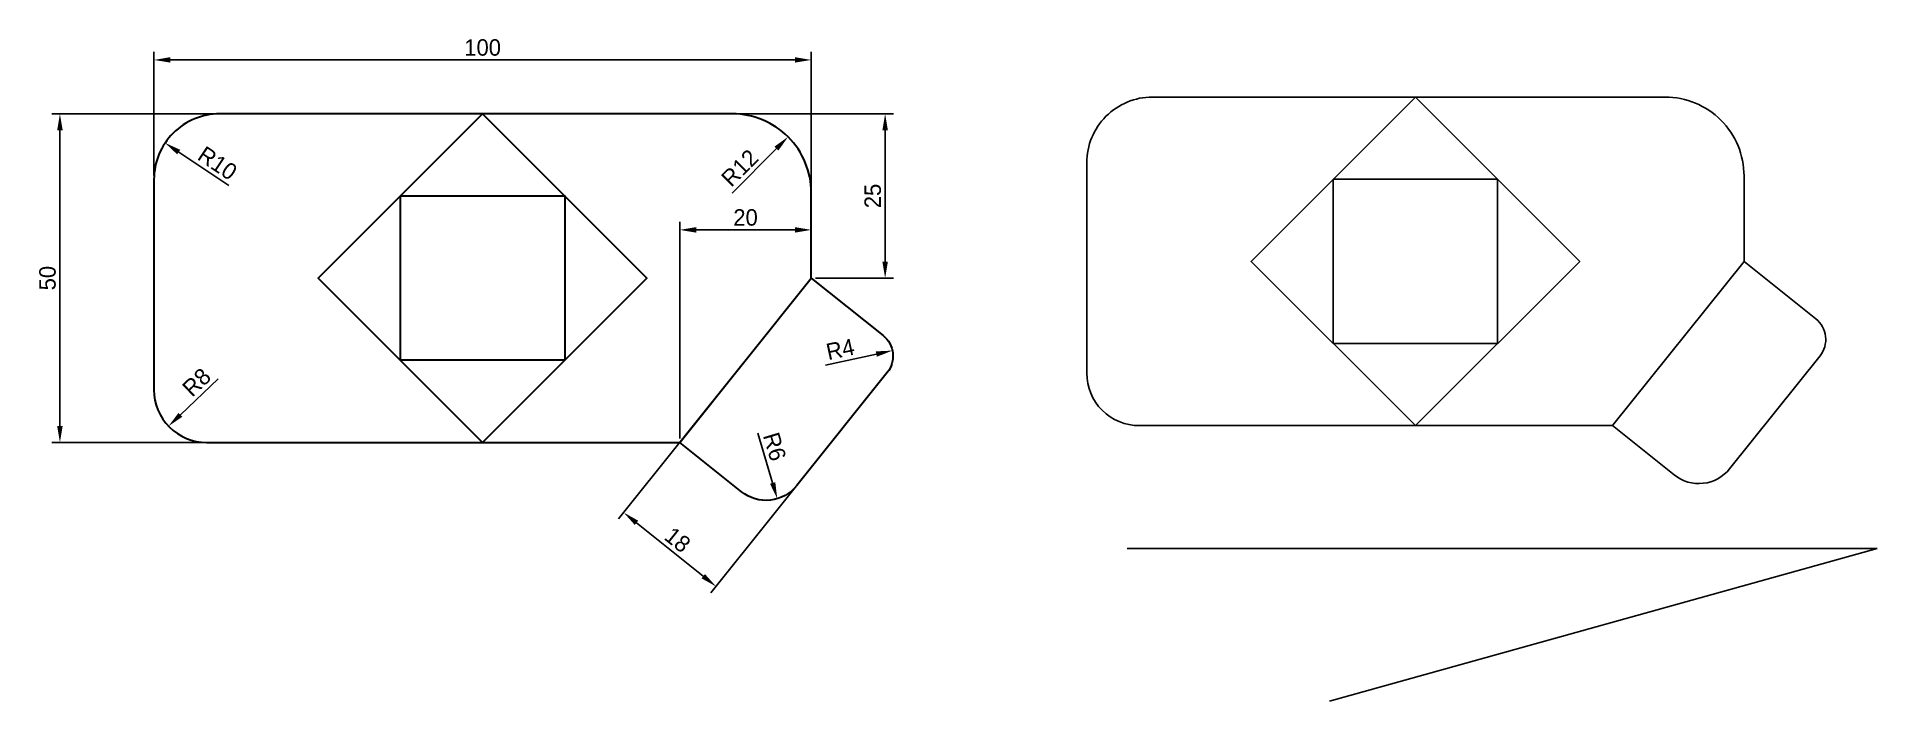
# Model space of a CAD drawing. Header units: millimetres. Extents: x -22 to 258, y 414 to 515.
import ezdxf

# ---------------------------------------------------------------- set-up
doc = ezdxf.new("R2010")
doc.units = ezdxf.units.MM
doc.dimstyles.new('ISO-25', dxfattribs={"dimtxt": 2.5, "dimasz": 2.5, "dimexe": 1.25, "dimexo": 0.625, "dimtad": 1, "dimdsep": 46, "dimtxsty": 'Standard', "dimcen": 2.5, "dimadec": 0, "dimazin": 0, "dimtfac": 1, "dimtmove": 0, "dimatfit": 3, "dimfxl": 1, "dimarcsym": 0})

# ---------------------------------------------------------------- blocks, each defined once
blk = doc.blocks.new('*D1')
at = {"color": 0, "lineweight": -2, "transparency": 16777216}
for p, q in [((75.95, 454.38), (75.95, 487.35)), ((95.95, 479.38), (95.95, 487.35)), ((78.45, 486.1), (93.45, 486.1))]:
    blk.add_line(p, q, dxfattribs=at)
at = {"color": 0, "transparency": 16777216}
for points in [[(78.45, 486.52), (78.45, 485.68), (75.95, 486.1)], [(93.45, 486.52), (93.45, 485.68), (95.95, 486.1)]]:
    blk.add_solid(points, dxfattribs=at)
at = {"layer": 'Defpoints', "color": 0, "transparency": 16777216}
for p in [(95.95, 486.1), (95.95, 478.76), (75.95, 453.76)]:
    blk.add_point(p, dxfattribs=at)
at = {"color": 0, "transparency": 16777216, "insert": (85.95, 487.98), "char_height": 2.5, "attachment_point": 5}
blk.add_mtext('20', dxfattribs=at)
blk = doc.blocks.new('*D2')
at = {"color": 0, "lineweight": -2, "transparency": 16777216}
blk.add_line((98.11, 465.53), (105.85, 467.2), dxfattribs=at)
at = {"color": 0, "transparency": 16777216}
blk.add_solid([(105.76, 467.61), (105.93, 466.8), (108.29, 467.73)], dxfattribs=at)
at = {"layer": 'Defpoints', "color": 0, "transparency": 16777216}
for p in [(108.29, 467.73), (104.38, 466.89)]:
    blk.add_point(p, dxfattribs=at)
at = {"color": 0, "transparency": 16777216, "insert": (100.36, 467.94), "char_height": 2.5, "attachment_point": 5, "rotation": 12.1687}
blk.add_mtext('R4', dxfattribs=at)
blk = doc.blocks.new('*D3')
at = {"color": 0, "lineweight": -2, "transparency": 16777216}
blk.add_line((87.8, 455.18), (90.07, 447.59), dxfattribs=at)
at = {"color": 0, "transparency": 16777216}
blk.add_solid([(90.47, 447.71), (89.67, 447.47), (90.78, 445.2)], dxfattribs=at)
at = {"layer": 'Defpoints', "color": 0, "transparency": 16777216}
for p in [(89.06, 450.94), (90.78, 445.2)]:
    blk.add_point(p, dxfattribs=at)
at = {"color": 0, "transparency": 16777216, "insert": (90.37, 453.12), "char_height": 2.5, "attachment_point": 5, "rotation": 286.6308}
blk.add_mtext('R6', dxfattribs=at)
blk = doc.blocks.new('*D4')
at = {"color": 0, "lineweight": -2, "transparency": 16777216}
for p, q in [((85.6, 465.83), (66.63, 442.11)), ((99.66, 454.58), (80.69, 430.87)), ((69.36, 441.53), (79.51, 433.4))]:
    blk.add_line(p, q, dxfattribs=at)
at = {"color": 0, "transparency": 16777216}
for points in [[(69.62, 441.85), (69.1, 441.2), (67.41, 443.09)], [(79.77, 433.73), (79.25, 433.08), (81.47, 431.84)]]:
    blk.add_solid(points, dxfattribs=at)
at = {"layer": 'Defpoints', "color": 0, "transparency": 16777216}
for p in [(85.99, 466.32), (100.05, 455.07), (81.47, 431.84)]:
    blk.add_point(p, dxfattribs=at)
at = {"color": 0, "transparency": 16777216, "insert": (75.61, 438.93), "char_height": 2.5, "attachment_point": 5, "rotation": 321.3402}
blk.add_mtext('18', dxfattribs=at)
blk = doc.blocks.new('*D5')
at = {"color": 0, "lineweight": -2, "transparency": 16777216}
for p, q in [((-4.05, 494.38), (-4.05, 513.21)), ((95.95, 492.38), (95.95, 513.21)), ((-1.55, 511.96), (93.45, 511.96))]:
    blk.add_line(p, q, dxfattribs=at)
at = {"color": 0, "transparency": 16777216}
for points in [[(-1.55, 512.38), (-1.55, 511.55), (-4.05, 511.96)], [(93.45, 512.38), (93.45, 511.55), (95.95, 511.96)]]:
    blk.add_solid(points, dxfattribs=at)
at = {"layer": 'Defpoints', "color": 0, "transparency": 16777216}
for p in [(95.95, 511.96), (-4.05, 493.76), (95.95, 491.76)]:
    blk.add_point(p, dxfattribs=at)
at = {"color": 0, "transparency": 16777216, "insert": (45.95, 513.84), "char_height": 2.5, "attachment_point": 5}
blk.add_mtext('100', dxfattribs=at)
blk = doc.blocks.new('*D6')
at = {"color": 0, "lineweight": -2, "transparency": 16777216}
for p, q in [((5.32, 503.76), (-19.61, 503.76)), ((-18.36, 456.26), (-18.36, 501.26)), ((3.32, 453.76), (-19.61, 453.76))]:
    blk.add_line(p, q, dxfattribs=at)
at = {"color": 0, "transparency": 16777216}
for points in [[(-18.78, 501.26), (-17.94, 501.26), (-18.36, 503.76)], [(-18.78, 456.26), (-17.94, 456.26), (-18.36, 453.76)]]:
    blk.add_solid(points, dxfattribs=at)
at = {"layer": 'Defpoints', "color": 0, "transparency": 16777216}
for p in [(-18.36, 503.76), (5.95, 503.76), (3.95, 453.76)]:
    blk.add_point(p, dxfattribs=at)
at = {"color": 0, "transparency": 16777216, "insert": (-20.24, 478.76), "char_height": 2.5, "attachment_point": 5, "rotation": 90}
blk.add_mtext('50', dxfattribs=at)
blk = doc.blocks.new('*D7')
at = {"color": 0, "lineweight": -2, "transparency": 16777216}
blk.add_line((5.69, 463.42), (-0.03, 457.96), dxfattribs=at)
at = {"color": 0, "transparency": 16777216}
blk.add_solid([(-0.32, 458.26), (0.25, 457.66), (-1.84, 456.23)], dxfattribs=at)
at = {"layer": 'Defpoints', "color": 0, "transparency": 16777216}
for p in [(3.95, 461.76), (-1.84, 456.23)]:
    blk.add_point(p, dxfattribs=at)
at = {"color": 0, "transparency": 16777216, "insert": (2.44, 462.91), "char_height": 2.5, "attachment_point": 5, "rotation": 43.6658}
blk.add_mtext('R8', dxfattribs=at)
blk = doc.blocks.new('*D8')
at = {"color": 0, "lineweight": -2, "transparency": 16777216}
blk.add_line((7.33, 492.83), (-0.28, 497.93), dxfattribs=at)
at = {"color": 0, "transparency": 16777216}
blk.add_solid([(-0.05, 498.28), (-0.52, 497.59), (-2.36, 499.33)], dxfattribs=at)
at = {"layer": 'Defpoints', "color": 0, "transparency": 16777216}
for p in [(-2.36, 499.33), (5.95, 493.76)]:
    blk.add_point(p, dxfattribs=at)
at = {"color": 0, "transparency": 16777216, "insert": (5.61, 496.24), "char_height": 2.5, "attachment_point": 5, "rotation": 326.1543}
blk.add_mtext('R10', dxfattribs=at)
blk = doc.blocks.new('*D9')
at = {"color": 0, "lineweight": -2, "transparency": 16777216}
blk.add_line((83.89, 491.7), (90.65, 498.48), dxfattribs=at)
at = {"color": 0, "transparency": 16777216}
blk.add_solid([(90.36, 498.78), (90.95, 498.19), (92.42, 500.25)], dxfattribs=at)
at = {"layer": 'Defpoints', "color": 0, "transparency": 16777216}
for p in [(92.42, 500.25), (83.95, 491.76)]:
    blk.add_point(p, dxfattribs=at)
at = {"color": 0, "transparency": 16777216, "insert": (85.06, 495.53), "char_height": 2.5, "attachment_point": 5, "rotation": 45.0791}
blk.add_mtext('R12', dxfattribs=at)
blk = doc.blocks.new('*D10')
at = {"color": 0, "lineweight": -2, "transparency": 16777216}
for p, q in [((84.57, 503.76), (108.44, 503.76)), ((107.19, 501.26), (107.19, 481.26)), ((96.57, 478.76), (108.44, 478.76))]:
    blk.add_line(p, q, dxfattribs=at)
at = {"color": 0, "transparency": 16777216}
for points in [[(106.77, 501.26), (107.6, 501.26), (107.19, 503.76)], [(106.77, 481.26), (107.6, 481.26), (107.19, 478.76)]]:
    blk.add_solid(points, dxfattribs=at)
at = {"layer": 'Defpoints', "color": 0, "transparency": 16777216}
for p in [(83.95, 503.76), (95.95, 478.76), (107.19, 478.76)]:
    blk.add_point(p, dxfattribs=at)
at = {"color": 0, "transparency": 16777216, "insert": (105.31, 491.26), "char_height": 2.5, "attachment_point": 5, "rotation": 90}
blk.add_mtext('25', dxfattribs=at)

msp = doc.modelspace()

# ---------------------------------------------------------------- linework, layer by layer
for p, q in [((237.859, 481.311), (217.859, 456.311)), ((143.996, 437.627), (258.116, 437.627)), ((174.797, 414.383), (258.116, 437.627))]:
    msp.add_line(p, q)
at = {"lineweight": 30}
msp.add_line((75.946, 453.756), (95.946, 478.756), dxfattribs=at)
for points in [[(147.859, 506.311), (225.859, 506.311, -0.4142136), (237.859, 494.311), (237.859, 481.311), (217.859, 456.311), (145.859, 456.311, -0.4142136), (137.859, 464.311), (137.859, 496.311, -0.4142136)], [(217.859, 456.311), (237.859, 481.311), (248.791, 472.565, -0.4142136), (249.416, 466.943), (235.663, 449.752, -0.4142136), (227.229, 448.815)]]:
    msp.add_lwpolyline(points, format="xyb", close=True)
for points in [[(187.859, 506.311), (162.859, 481.311), (187.859, 456.311), (212.859, 481.311)], [(175.359, 493.811), (200.359, 493.811), (200.359, 468.811), (175.359, 468.811)], [(217.859, 456.311), (217.859, 456.311), (217.859, 456.311), (217.859, 456.311)]]:
    msp.add_lwpolyline(points, close=True)
msp.add_lwpolyline([(95.946, 478.756), (95.946, 491.756, 0.4142136), (83.946, 503.756), (5.946, 503.756, 0.4142136), (-4.054, 493.756), (-4.054, 461.756, 0.4142136), (3.946, 453.756), (75.946, 453.756)], format="xyb", dxfattribs=at)
at = {"color": 6, "lineweight": 30}
msp.add_lwpolyline([(45.946, 503.756), (20.946, 478.756), (45.946, 453.756), (70.946, 478.756)], close=True, dxfattribs=at)
at = {"lineweight": 30}
msp.add_lwpolyline([(33.446, 491.256), (58.446, 491.256), (58.446, 466.256), (33.446, 466.256)], close=True, dxfattribs=at)
at = {"color": 3, "lineweight": 30}
msp.add_lwpolyline([(75.946, 453.756), (95.946, 478.756), (106.878, 470.01, -0.4142136), (107.503, 464.388), (93.75, 447.197, -0.4142136), (85.316, 446.26)], format="xyb", close=True, dxfattribs=at)

# ---------------------------------------------------------------- dimensions: what is measured, and where the dimension line sits
at = {"color": 4}
for base, p1, p2, picture, middle in [((95.946, 511.964), (-4.054, 493.756), (95.946, 491.756), '*D5', (45.946, 513.839)), ((95.946, 486.1), (75.946, 453.756), (95.946, 478.756), '*D1', (85.946, 487.975))]:
    dim = msp.add_linear_dim(base=base, p1=p1, p2=p2, dimstyle='ISO-25', dxfattribs=at)
    dim.commit()
    dim.dimension.update_dxf_attribs({"geometry": picture, "text_midpoint": middle})
for base, p1, p2, picture, middle in [((-18.361, 503.756), (3.946, 453.756), (5.946, 503.756), '*D6', (-20.236, 478.756)), ((107.186, 478.756), (83.946, 503.756), (95.946, 478.756), '*D10', (105.311, 491.256))]:
    dim = msp.add_linear_dim(base=base, p1=p1, p2=p2, angle=90, dimstyle='ISO-25', dxfattribs=at)
    dim.commit()
    dim.dimension.update_dxf_attribs({"geometry": picture, "text_midpoint": middle})
for center, mpoint, picture, middle in [((5.946, 493.756), (-2.36, 499.325), '*D8', (4.561, 494.684)), ((83.946, 491.756), (92.419, 500.253), '*D9', (86.388, 494.205)), ((104.379, 466.887), (108.289, 467.73), '*D2', (100.754, 466.105)), ((3.946, 461.756), (-1.841, 456.232), '*D7', (3.735, 461.555)), ((89.064, 450.945), (90.782, 445.196), '*D3', (88.575, 452.582))]:
    dim = msp.add_radius_dim(center=center, mpoint=mpoint, dimstyle='ISO-25', dxfattribs=at)
    dim.commit()
    dim.dimension.update_dxf_attribs({"geometry": picture, "text_midpoint": middle, "dimtype": 164})
dim = msp.add_aligned_dim(p1=(85.995, 466.317), p2=(100.05, 455.073), distance=-29.749, dimstyle='ISO-25', dxfattribs=at)
dim.commit()
dim.dimension.update_dxf_attribs({"geometry": '*D4', "text_midpoint": (75.61, 438.929)})

doc.saveas('drawing.dxf')
